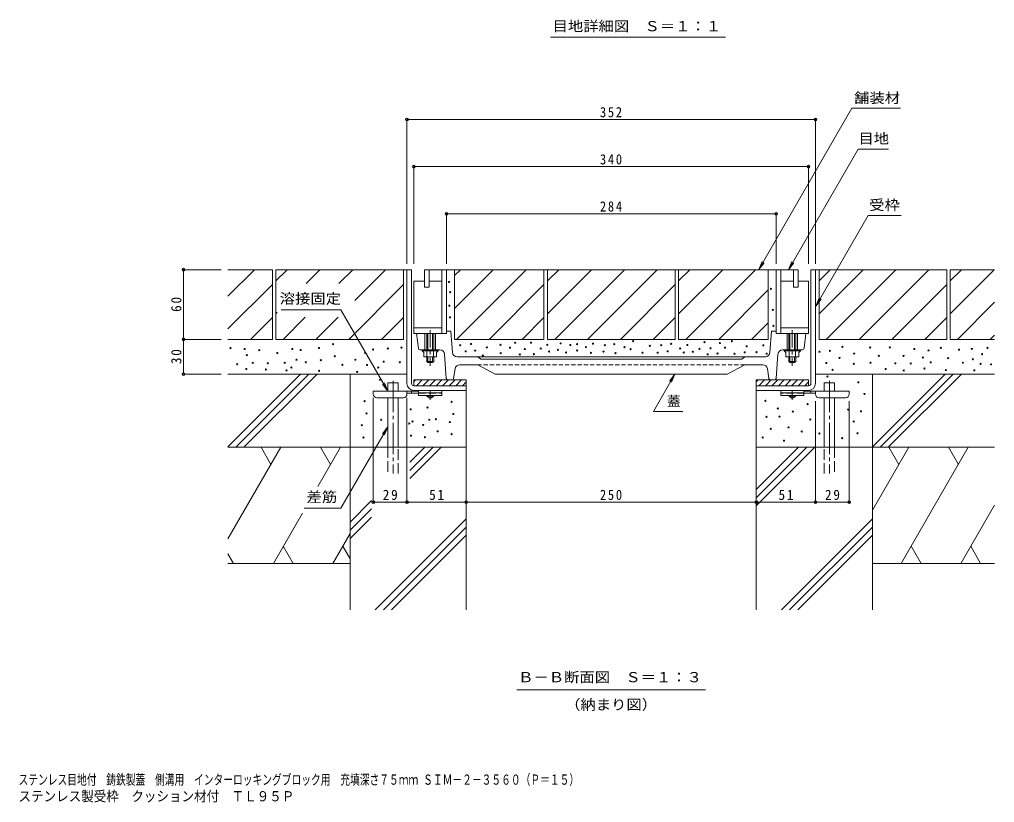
# Model space of a CAD drawing. Units: millimetres at full size, sheet at 1:3. Extents: x -1121 to 1153, y -824 to 816.
# Drawn here: x 192 to 1032, y -824 to -150 of the extents above; entities that cross this region are included whole.
import ezdxf
from ezdxf.enums import TextEntityAlignment as Align

# ---------------------------------------------------------------- set-up
doc = ezdxf.new("R2010")
doc.units = ezdxf.units.MM
doc.header["$LTSCALE"] = 3
doc.header["$PDMODE"] = 32
doc.header["$PDSIZE"] = 2.4
for name, pattern in [('CHAIN1', [8, 5, -1, 1, -1]), ('CHAIN2', [12, 9, -1, 1, -1]), ('DASHED1', [1.8, 1.2, -0.6]), ('DASHED2', [3, 2, -1]), ('DASHED3', [4, 3, -1])]:
    doc.linetypes.add(name, pattern=pattern)
for name, color, linetype, lineweight in [('1-5_1-5ﾚｲﾔ', 2, 'Continuous', 9), ('4-1', 2, 'Continuous', 9), ('4-2', 3, 'Continuous', 9), ('4-4', 7, 'Continuous', 9), ('4-5', 7, 'Continuous', 9), ('4-6', 6, 'Continuous', 5), ('4-9', 3, 'Continuous', 9), ('4-E', 7, 'Continuous', 9), ('F-5_F-5ﾚｲﾔ', 2, 'Continuous', 9)]:
    doc.layers.add(name, color=color, linetype=linetype, lineweight=lineweight)
doc.styles.add('ＭＳ ゴシック', font='')
doc.styles.get('ＭＳ ゴシック').set_extended_font_data('MS Gothic')

msp = doc.modelspace()

# ---------------------------------------------------------------- linework, layer by layer
at = {"layer": '1-5_1-5ﾚｲﾔ', "color": 7}
msp.add_line((800.171, -165.32), (649.236, -165.32), dxfattribs=at)
at = {"layer": '4-1'}
for p, q in [((525.595, -365.465), (529.595, -365.465)), ((525.595, -463.465), (525.595, -365.465)), ((529.595, -463.465), (529.595, -365.465)), ((877.595, -365.465), (873.595, -365.465)), ((873.595, -463.465), (873.595, -365.465)), ((877.595, -463.465), (877.595, -365.465)), ((531.595, -460.465), (531.595, -465.465)), ((576.595, -460.465), (531.595, -460.465)), ((533.062, -460.465), (531.595, -461.932)), ((538.719, -460.465), (533.719, -465.465)), ((544.376, -460.465), (539.376, -465.465)), ((550.033, -460.465), (545.033, -465.465)), ((555.69, -460.465), (550.69, -465.465)), ((561.347, -460.465), (556.347, -465.465)), ((567.003, -460.465), (562.003, -465.465)), ((572.66, -460.465), (567.66, -465.465)), ((576.595, -460.465), (576.595, -469.465)), ((826.595, -460.465), (871.595, -460.465)), ((826.595, -460.465), (826.595, -469.465)), ((828.062, -460.465), (826.595, -461.932)), ((833.719, -460.465), (828.719, -465.465)), ((839.376, -460.465), (834.376, -465.465)), ((845.033, -460.465), (840.033, -465.465)), ((850.69, -460.465), (845.69, -465.465)), ((856.346, -460.465), (851.346, -465.465)), ((862.003, -460.465), (857.003, -465.465)), ((867.66, -460.465), (862.66, -465.465)), ((871.595, -460.465), (871.595, -465.465)), ((531.595, -465.465), (576.595, -465.465)), ((531.595, -469.465), (576.595, -469.465)), ((576.595, -462.187), (573.317, -465.465)), ((871.595, -465.465), (826.595, -465.465)), ((871.626, -469.465), (826.595, -469.465)), ((871.595, -462.187), (868.317, -465.465))]:
    msp.add_line(p, q, dxfattribs=at)
for centre, radius, start, end in [((531.595, -463.465), 6, 180, 270), ((531.595, -463.465), 2, 180, 270), ((871.595, -463.465), 2, 270, 0), ((871.595, -463.465), 6, 270, 0)]:
    msp.add_arc(centre, radius, start, end, dxfattribs=at)
at = {"layer": '4-2'}
for p, q in [((540.595, -380.465), (540.595, -365.465)), ((540.595, -365.465), (862.595, -365.465)), ((544.595, -380.465), (544.595, -365.465)), ((555.595, -420.465), (555.595, -365.465)), ((559.595, -420.465), (559.595, -365.465)), ((843.595, -420.465), (843.595, -365.465)), ((847.595, -420.465), (847.595, -365.465)), ((858.595, -380.465), (858.595, -365.465)), ((862.595, -380.465), (862.595, -365.465)), ((531.595, -375.465), (531.595, -415.465)), ((540.595, -375.465), (531.595, -375.465)), ((555.595, -375.465), (544.595, -375.465)), ((847.595, -375.465), (858.595, -375.465)), ((862.595, -375.465), (871.595, -375.465)), ((871.595, -375.465), (871.595, -415.465)), ((544.595, -380.465), (540.595, -380.465)), ((858.595, -380.465), (862.595, -380.465)), ((555.595, -415.465), (531.595, -415.465)), ((563.465, -418.464), (559.595, -418.464)), ((564.837, -436.764), (563.465, -418.464)), ((838.353, -436.764), (839.725, -418.464)), ((843.595, -418.464), (839.725, -418.464)), ((847.595, -415.465), (871.595, -415.465)), ((535.431, -433.151), (533.845, -420.465)), ((541.095, -420.465), (541.095, -434.465)), ((542.595, -420.465), (542.595, -434.465)), ((543.595, -434.465), (543.595, -420.465)), ((547.595, -434.465), (547.595, -420.465)), ((548.595, -420.465), (548.595, -434.465)), ((550.095, -420.465), (550.095, -434.465)), ((853.095, -420.465), (853.095, -434.465)), ((854.595, -420.465), (854.595, -434.465)), ((855.595, -434.465), (855.595, -420.465)), ((859.595, -434.465), (859.595, -420.465)), ((860.595, -420.465), (860.595, -434.465)), ((862.095, -420.465), (862.095, -434.465)), ((867.759, -433.151), (869.345, -420.465)), ((536.919, -434.465), (554.013, -434.465)), ((538.595, -434.465), (538.595, -435.265)), ((552.595, -435.265), (538.595, -435.265)), ((538.595, -435.265), (540.07, -436.865)), ((542.832, -435.265), (542.832, -440.465)), ((548.357, -435.265), (548.357, -440.465)), ((552.595, -435.265), (551.12, -436.865)), ((552.595, -434.465), (552.595, -435.265)), ((866.271, -434.465), (849.177, -434.465)), ((850.595, -434.465), (850.595, -435.265)), ((850.595, -435.265), (864.595, -435.265)), ((850.595, -435.265), (852.07, -436.865)), ((854.833, -435.265), (854.833, -440.465)), ((860.358, -435.265), (860.358, -440.465)), ((864.595, -435.265), (863.12, -436.865)), ((864.595, -434.465), (864.595, -435.265)), ((540.07, -436.865), (540.07, -440.465)), ((542.595, -440.465), (542.595, -444.465)), ((548.595, -444.465), (542.595, -444.465)), ((543.595, -445.465), (542.595, -444.465)), ((543.595, -445.465), (543.595, -440.465)), ((547.595, -440.465), (547.595, -445.465)), ((548.595, -444.465), (547.595, -445.465)), ((548.595, -440.465), (548.595, -444.465)), ((559.495, -459.071), (558.003, -438.18)), ((834.364, -440.465), (568.826, -440.465)), ((588.821, -442.245), (586.869, -440.684)), ((813.744, -442.465), (589.446, -442.465)), ((814.369, -442.245), (816.321, -440.684)), ((843.694, -459.071), (845.187, -438.18)), ((854.595, -440.465), (854.595, -444.465)), ((854.595, -444.465), (860.595, -444.465)), ((854.595, -444.465), (855.595, -445.465)), ((855.595, -440.465), (855.595, -445.465)), ((859.595, -445.465), (859.595, -440.465)), ((859.595, -445.465), (860.595, -444.465)), ((860.595, -440.465), (860.595, -444.465)), ((863.12, -436.865), (863.12, -440.465)), ((547.595, -445.465), (543.595, -445.465)), ((567.073, -450.856), (565.791, -459.193)), ((571.027, -447.465), (586.595, -447.465)), ((586.595, -447.465), (601.595, -455.465)), ((816.595, -447.465), (801.595, -455.465)), ((816.595, -447.465), (832.163, -447.465)), ((836.117, -450.856), (837.399, -459.193)), ((855.595, -445.465), (859.595, -445.465)), ((564.308, -460.465), (560.992, -460.465)), ((801.595, -455.465), (601.595, -455.465)), ((838.882, -460.464), (842.198, -460.464))]:
    msp.add_line(p, q, dxfattribs=at)
at = {"layer": '4-2', "linetype": 'CHAIN1'}
for p, q in [((545.595, -417.465), (545.595, -448.258)), ((857.595, -417.465), (857.595, -448.258))]:
    msp.add_line(p, q, dxfattribs=at)
at = {"layer": '4-2', "linetype": 'DASHED1'}
msp.add_line((816.595, -447.465), (586.595, -447.465), dxfattribs=at)
at = {"layer": '4-2'}
for points in [[(559.595, -420.465), (531.595, -420.465), (531.595, -415.465)], [(843.595, -420.465), (871.595, -420.465), (871.595, -415.465)], [(551.12, -436.865), (551.12, -440.465), (540.07, -440.465)], [(852.07, -436.865), (852.07, -440.465), (863.12, -440.465)]]:
    msp.add_lwpolyline(points, dxfattribs=at)
for centre, radius, start, end in [((536.919, -432.965), 1.5, 187.12668, 270), ((554.013, -438.465), 4, 4.08583, 90), ((568.826, -436.465), 4, 184.28883, 270), ((834.364, -436.465), 4, 270, 355.71117), ((849.177, -438.465), 4, 90, 175.91417), ((866.271, -432.965), 1.5, 270, 352.87332), ((586.244, -441.464), 1, 51.33894, 90), ((589.446, -441.464), 1, 231.33894, 270), ((813.744, -441.464), 1, 270, 308.66106), ((816.946, -441.464), 1, 90, 128.66106), ((571.027, -451.465), 4, 90, 171.254), ((832.163, -451.465), 4, 8.746, 90), ((560.992, -458.964), 1.5, 184.0858, 270), ((564.308, -458.964), 1.5, 270, 351.25363), ((838.882, -458.964), 1.5, 188.74637, 270), ((842.198, -458.964), 1.5, 270, 355.9142)]:
    msp.add_arc(centre, radius, start, end, dxfattribs=at)
at = {"layer": '4-4'}
for p, q in [((525.595, -235.206), (525.595, -360.465)), ((877.595, -235.206), (877.595, -360.465)), ((525.595, -236.106), (877.595, -236.106)), ((531.595, -275.842), (531.595, -360.465)), ((871.595, -276.742), (531.595, -276.742)), ((871.595, -275.842), (871.595, -360.465)), ((559.595, -316.425), (559.595, -360.465)), ((559.595, -317.325), (843.595, -317.325)), ((843.595, -316.425), (843.595, -360.465)), ((332.229, -365.465), (365.395, -365.465)), ((333.129, -365.465), (333.129, -425.465)), ((332.229, -425.465), (365.395, -425.465)), ((333.129, -425.465), (333.129, -455.465)), ((332.229, -455.465), (365.395, -455.465)), ((496.595, -566.613), (496.595, -475.964)), ((525.595, -566.613), (525.595, -475.964)), ((877.595, -566.613), (877.595, -478.764)), ((906.595, -566.613), (906.595, -478.764)), ((496.595, -565.713), (525.595, -565.713)), ((525.595, -565.713), (576.595, -565.713)), ((576.595, -565.713), (826.595, -565.713)), ((826.595, -565.713), (877.595, -565.713)), ((877.595, -565.713), (906.595, -565.713))]:
    msp.add_line(p, q, dxfattribs=at)
for p in [(525.595, -236.106), (877.595, -236.106), (531.595, -276.742), (871.595, -276.742), (559.595, -317.325), (843.595, -317.325), (333.129, -365.465), (333.129, -425.465), (333.129, -455.465), (496.595, -565.713), (525.595, -565.713), (576.595, -565.713), (826.595, -565.713), (877.595, -565.713), (906.595, -565.713)]:
    msp.add_point(p, dxfattribs=at)
at = {"layer": '4-5'}
for p, q in [((908.999, -226.26), (828.66, -365.41)), ((950.923, -226.26), (908.999, -226.26)), ((940.424, -261.545), (914.423, -261.545)), ((951.42, -318.792), (922.823, -318.792)), ((828.66, -365.41), (831.53, -358.481)), ((828.66, -365.41), (833.226, -359.46)), ((854.424, -365.466), (858.99, -359.516)), ((877.797, -396.779), (882.363, -390.829)), ((468.728, -399.974), (417.061, -399.974)), ((509.136, -469.964), (468.728, -399.974)), ((756.442, -455.465), (737.894, -487.592)), ((756.442, -455.465), (751.877, -461.415)), ((756.442, -455.465), (753.572, -462.394)), ((509.136, -469.964), (504.571, -464.014)), ((509.136, -469.964), (506.266, -463.035)), ((737.894, -487.592), (763.235, -487.592)), ((509.136, -500.851), (468.75, -570.801)), ((509.136, -500.851), (504.571, -506.801)), ((509.136, -500.851), (506.266, -507.78)), ((468.75, -570.801), (437.081, -570.801)), ((620.288, -727.423), (782.902, -727.423))]:
    msp.add_line(p, q, dxfattribs=at)
for points in [[(914.423, -261.545), (854.424, -365.466), (857.294, -358.537)], [(922.823, -318.792), (877.797, -396.779), (880.667, -389.85)]]:
    msp.add_lwpolyline(points, dxfattribs=at)
at = {"layer": '4-6'}
for p, q in [((371.395, -518.027), (433.957, -455.465)), ((525.595, -455.465), (371.395, -455.465)), ((378.028, -518.465), (441.028, -455.465)), ((385.099, -518.465), (448.099, -455.465)), ((476.595, -518.465), (476.595, -455.465)), ((877.595, -455.465), (1031.795, -455.465)), ((926.595, -518.465), (926.595, -455.465)), ((926.595, -518.027), (989.157, -455.465)), ((933.228, -518.465), (996.228, -455.465)), ((940.299, -518.465), (1003.299, -455.465)), ((509.136, -469.964), (509.136, -462.964)), ((576.595, -469.465), (576.595, -658.465)), ((826.595, -469.465), (826.595, -658.465)), ((885.053, -462.964), (894.053, -462.964)), ((885.053, -469.964), (885.053, -462.964)), ((894.053, -469.964), (894.053, -462.964)), ((509.136, -518.465), (509.136, -475.764)), ((518.137, -518.465), (518.137, -475.764)), ((885.053, -518.465), (885.053, -475.764)), ((894.053, -518.465), (894.053, -475.764)), ((416.921, -518.465), (371.395, -597.318)), ((399.874, -518.465), (408.397, -533.228)), ((468.223, -518.465), (448.733, -552.223)), ((451.176, -518.465), (459.699, -533.228)), ((476.595, -518.465), (476.595, -658.465)), ((528.148, -531.274), (540.957, -518.465)), ((528.148, -538.345), (548.028, -518.465)), ((528.148, -545.416), (555.099, -518.465)), ((826.595, -554.845), (862.975, -518.465)), ((826.595, -561.916), (870.046, -518.465)), ((826.595, -568.987), (877.117, -518.465)), ((957.926, -518.465), (926.595, -572.732)), ((926.595, -518.465), (926.595, -658.465)), ((940.879, -518.465), (949.403, -533.228)), ((1009.228, -518.465), (951.493, -618.465)), ((992.181, -518.465), (1000.705, -533.228)), ((476.595, -582.827), (495.028, -564.394)), ((1031.795, -568.236), (1002.796, -618.465)), ((435.475, -575.187), (410.488, -618.465)), ((476.595, -589.898), (495.028, -571.465)), ((476.595, -596.969), (495.028, -578.536)), ((498.237, -658.465), (576.595, -580.107)), ((505.308, -658.465), (576.595, -587.178)), ((848.237, -658.465), (926.595, -580.107)), ((855.308, -658.465), (926.595, -587.178)), ((476.595, -592.822), (461.79, -618.465)), ((512.379, -658.465), (576.595, -594.249)), ((862.379, -658.465), (926.595, -594.249)), ((419.012, -603.701), (427.536, -618.465)), ((470.314, -603.701), (476.595, -614.58)), ((960.017, -603.701), (968.541, -618.465)), ((1011.319, -603.701), (1019.843, -618.465)), ((371.395, -610.084), (376.233, -618.465)), ((476.595, -618.465), (371.395, -618.465)), ((926.595, -618.465), (1031.795, -618.465))]:
    msp.add_line(p, q, dxfattribs=at)
at = {"layer": '4-6', "linetype": 'CHAIN2'}
for p, q in [((513.637, -461.272), (513.637, -541.131)), ((889.553, -461.272), (889.553, -541.131))]:
    msp.add_line(p, q, dxfattribs=at)
at = {"layer": '4-6', "linetype": 'DASHED3'}
for p, q in [((509.136, -518.465), (509.136, -541.131)), ((518.137, -541.131), (518.137, -518.465)), ((885.053, -541.131), (885.053, -518.465)), ((894.053, -518.465), (894.053, -541.131))]:
    msp.add_line(p, q, dxfattribs=at)
at = {"layer": '4-6'}
for points in [[(518.137, -469.964), (518.137, -462.964), (509.136, -462.964)], [(576.595, -518.465), (476.595, -518.465), (371.395, -518.465)], [(826.595, -518.465), (926.595, -518.465), (1031.795, -518.465)]]:
    msp.add_lwpolyline(points, dxfattribs=at)
at = {"layer": '4-9', "color": 4}
for p, q in [((496.595, -472.764), (496.595, -469.964)), ((496.595, -469.964), (535.595, -469.964)), ((525.595, -472.764), (525.595, -469.964)), ((529.595, -471.964), (529.595, -469.964)), ((906.595, -469.964), (867.595, -469.964)), ((873.595, -471.964), (873.595, -469.964)), ((877.595, -472.764), (877.595, -469.964)), ((906.595, -472.764), (906.595, -469.964)), ((522.595, -475.764), (499.595, -475.764)), ((525.59, -471.964), (535.595, -471.964)), ((877.6, -471.964), (867.595, -471.964)), ((880.595, -475.764), (903.595, -475.764))]:
    msp.add_line(p, q, dxfattribs=at)
at = {"layer": '4-9'}
for p, q in [((535.595, -469.465), (555.595, -469.465)), ((535.595, -469.465), (535.595, -473.965)), ((555.595, -469.465), (555.595, -473.965)), ((847.595, -469.465), (847.595, -473.965)), ((867.595, -469.465), (847.595, -469.465)), ((867.595, -469.465), (867.595, -473.965)), ((535.595, -471.465), (555.595, -471.465)), ((535.595, -473.965), (555.595, -473.965)), ((867.595, -471.465), (847.595, -471.465)), ((867.595, -473.965), (847.595, -473.965))]:
    msp.add_line(p, q, dxfattribs=at)
at = {"layer": '4-9', "color": 4, "linetype": 'CHAIN1'}
for p, q in [((545.595, -477.512), (545.595, -469.465)), ((857.595, -477.512), (857.595, -469.465))]:
    msp.add_line(p, q, dxfattribs=at)
at = {"layer": '4-9', "linetype": 'DASHED2'}
for p, q in [((535.595, -471.965), (555.595, -471.965)), ((867.595, -471.965), (847.595, -471.965))]:
    msp.add_line(p, q, dxfattribs=at)
at = {"layer": '4-9', "color": 2}
for p, q in [((542.845, -474.464), (542.845, -473.965)), ((544.595, -475.964), (542.845, -474.464)), ((548.345, -474.464), (542.845, -474.464)), ((546.595, -475.964), (544.595, -475.964)), ((548.345, -474.464), (546.595, -475.964)), ((548.345, -474.464), (548.345, -473.965)), ((854.845, -474.464), (854.845, -473.965)), ((854.845, -474.464), (856.595, -475.964)), ((854.845, -474.464), (860.345, -474.464)), ((856.595, -475.964), (858.595, -475.964)), ((858.595, -475.964), (860.345, -474.464)), ((860.345, -474.464), (860.345, -473.965))]:
    msp.add_line(p, q, dxfattribs=at)
at = {"layer": '4-9', "color": 4}
for centre, start, end in [((499.595, -472.764), 180, 270), ((522.595, -472.764), 270, 0), ((880.595, -472.764), 180, 270), ((903.595, -472.764), 270, 0)]:
    msp.add_arc(centre, 3, start, end, dxfattribs=at)
at = {"layer": '4-E', "color": 2}
for p, q in [((371.395, -365.465), (409.595, -365.465)), ((371.395, -388.258), (394.188, -365.465)), ((409.595, -365.465), (409.595, -425.465)), ((412.595, -375.205), (422.335, -365.465)), ((412.595, -365.465), (522.595, -365.465)), ((412.595, -365.465), (412.595, -425.465)), ((438.651, -377.433), (450.619, -365.465)), ((466.935, -377.433), (478.903, -365.465)), ((480.606, -392.047), (507.188, -365.465)), ((522.595, -365.465), (522.595, -425.465)), ((522.595, -365.465), (525.595, -365.465)), ((566.465, -365.465), (566.465, -425.465)), ((566.465, -365.465), (593.595, -365.465)), ((566.465, -365.465), (618.595, -365.465)), ((566.465, -398.904), (599.904, -365.465)), ((566.465, -370.619), (571.619, -365.465)), ((566.465, -365.465), (643.595, -365.465)), ((568.188, -425.465), (628.188, -365.465)), ((643.595, -365.465), (643.595, -425.465)), ((646.595, -375.205), (656.335, -365.465)), ((646.595, -403.489), (684.619, -365.465)), ((646.595, -365.465), (756.595, -365.465)), ((652.904, -425.465), (712.904, -365.465)), ((681.188, -425.465), (741.188, -365.465)), ((756.595, -365.465), (756.595, -425.465)), ((759.595, -365.465), (759.595, -425.465)), ((759.595, -375.205), (769.335, -365.465)), ((759.595, -403.489), (797.619, -365.465)), ((759.595, -365.465), (836.725, -365.465)), ((765.904, -425.465), (825.904, -365.465)), ((836.725, -365.465), (836.725, -425.465)), ((877.595, -365.465), (990.595, -365.465)), ((880.595, -375.205), (890.335, -365.465)), ((880.595, -403.489), (918.619, -365.465)), ((886.904, -425.465), (946.904, -365.465)), ((915.188, -425.465), (975.188, -365.465)), ((990.595, -365.465), (990.595, -425.465)), ((993.595, -375.205), (1003.335, -365.465)), ((993.595, -365.465), (993.595, -425.465)), ((993.595, -365.465), (1031.795, -365.465)), ((993.595, -403.489), (1031.619, -365.465)), ((371.395, -416.542), (409.595, -378.342)), ((475.472, -425.465), (522.595, -378.342)), ((596.472, -425.465), (643.595, -378.342)), ((709.472, -425.465), (756.595, -378.342)), ((794.188, -425.465), (836.725, -382.927)), ((943.472, -425.465), (990.595, -378.342)), ((999.904, -425.465), (1031.795, -393.573)), ((412.595, -403.489), (413.899, -402.185)), ((390.756, -425.465), (409.595, -406.626)), ((418.903, -425.465), (437.977, -406.392)), ((447.188, -425.465), (466.261, -406.392)), ((503.756, -425.465), (522.595, -406.626)), ((624.756, -425.465), (643.595, -406.626)), ((737.756, -425.465), (756.595, -406.626)), ((822.472, -425.465), (836.725, -411.211)), ((971.756, -425.465), (990.595, -406.626)), ((371.395, -425.465), (409.595, -425.465)), ((412.595, -425.465), (522.595, -425.465)), ((566.465, -425.465), (643.595, -425.465)), ((759.595, -425.465), (836.725, -425.465)), ((993.595, -425.465), (1031.795, -425.465)), ((1028.188, -425.465), (1031.795, -421.858))]:
    msp.add_line(p, q, dxfattribs=at)
for points in [[(646.595, -365.465), (646.595, -425.465), (756.595, -425.465)], [(880.595, -365.465), (880.595, -425.465), (990.595, -425.465)]]:
    msp.add_lwpolyline(points, dxfattribs=at)
at = {"layer": '4-E'}
for centre in [(561.807, -376.017), (562.83, -384.887), (839.222, -381.902), (562.148, -396.488), (840.757, -400.155), (562.66, -406.552), (841.269, -413.803), (618.796, -428.367), (632.515, -428.314), (720.49, -427.109), (781.903, -427.962), (795.242, -428.689), (805.615, -427.109), (373.609, -433.12), (385.721, -433.803), (398.344, -434.826), (413.868, -437.214), (426.833, -433.803), (433.998, -434.656), (449.863, -432.864), (461.93, -429.563), (489.641, -437.052), (496.378, -434.172), (509.073, -433.419), (520.943, -432.58), (571.485, -430.616), (576.136, -435.809), (580.742, -429.497), (584.356, -435.173), (594.39, -432.397), (606.161, -430.179), (614.358, -432.583), (627.19, -433.806), (640.837, -433.307), (646.495, -430.145), (647.993, -435.97), (655.649, -434.472), (657.979, -428.98), (662.639, -436.802), (666.301, -430.311), (672.126, -429.646), (672.292, -435.138), (679.78, -432.14), (684.108, -437.022), (685.883, -429.144), (694.87, -436.023), (696.09, -430.475), (704.19, -429.588), (713.066, -432.251), (718.273, -433.932), (728.508, -437.003), (734.77, -430.993), (741.644, -437.003), (744.714, -430.521), (750.162, -435.758), (753.233, -429.276), (760.912, -433.395), (764.019, -436.774), (767.089, -430.292), (771.838, -436.15), (777.601, -433.682), (787.054, -433.21), (799.617, -432.656), (816.546, -436.677), (818.239, -431.544), (826.769, -436.491), (832.569, -430.691), (881.017, -436.106), (890.029, -435.334), (900.692, -431.94), (924.688, -432.509), (941.634, -432.395), (962.673, -433.76), (974.956, -435.011), (985.533, -432.85), (1001.17, -434.329), (1012.316, -433.76), (1025.735, -432.736), (387.597, -439.091), (420.254, -445.703), (430.416, -443.015), (438.515, -445.268), (451.398, -443.356), (463.466, -440.054), (481.153, -443.044), (505.476, -444.635), (519.386, -445.268), (590.978, -439.391), (606.331, -437.344), (622.79, -438.575), (635.012, -438.3), (705.3, -437.354), (784.633, -438.368), (793.162, -437.685), (807.833, -437.856), (835.449, -437.773), (898.304, -441.493), (910.927, -437.74), (924.916, -445.588), (932.081, -439.674), (953.348, -439.788), (970.066, -441.152), (976.776, -445.246), (991.901, -441.721), (1004.582, -445.588), (1013.112, -442.631), (1021.073, -438.195), (379.238, -446.938), (387.146, -450.974), (392.715, -445.744), (404.122, -451.418), (405.68, -446.085), (421.763, -452.195), (425.98, -449.754), (449.835, -452.527), (469.917, -447.424), (482.688, -453.535), (491.176, -447.544), (500.875, -449.784), (886.931, -445.787), (892.292, -451.782), (910.586, -446.611), (938.012, -451.054), (946.297, -446.156), (953.546, -452.274), (959.603, -446.27), (971.409, -450.61), (989.939, -451.941), (1014.459, -452.163), (1019.822, -446.611), (1028.806, -447.066), (502.41, -460.275), (887.798, -457.524), (914.511, -462.517), (489.142, -478.743), (564.035, -479.242), (834.374, -478.494), (919.753, -472.503), (528.835, -485.733), (543.315, -484.235), (845.109, -484.985), (870.823, -481.24), (905.773, -485.984), (916.757, -487.482), (490.677, -489.234), (503.371, -494.72), (544.85, -494.727), (550.554, -494.221), (565.571, -489.734), (835.373, -492.225), (846.491, -492.064), (858.091, -487.731), (873.069, -494.472), (486.645, -499.464), (527.587, -497.966), (530.371, -496.224), (539.57, -499.214), (562.537, -496.717), (838.946, -502.605), (854.368, -501.274), (910.516, -496.219), (488.18, -509.955), (529.122, -508.457), (541.105, -509.705), (552.09, -504.712), (564.073, -507.209), (832.067, -510.039), (850.374, -512.702), (865.686, -504.824), (880.886, -506.599), (900.525, -510.594), (913.729, -506.377)]:
    msp.add_circle(centre, 0.5, dxfattribs=at)

# ---------------------------------------------------------------- texts
at = {"layer": '1-5_1-5ﾚｲﾔ', "style": 'ＭＳ ゴシック', "width": 1.1}
msp.add_text('目地詳細図\u3000Ｓ＝１：１', height=8.798, dxfattribs=at).set_placement((651.046, -162.741), align=Align.BOTTOM_LEFT)
at = {"layer": '4-4', "color": 2, "char_height": 8.798, "attachment_point": 7, "style": 'ＭＳ ゴシック'}
for s, insert in [('\\T1.27;\\W0.9;352', (691.845, -234.306)), ('\\T1.27;\\W0.9;340', (691.845, -274.942)), ('\\T1.27;\\W0.9;284', (691.845, -315.525)), ('\\T1.27;\\W0.95;29', (504.72, -563.913)), ('\\T1.27;\\W0.95;51', (544.72, -563.913)), ('\\T1.27;\\W0.9;250', (691.845, -563.913)), ('\\T1.27;\\W0.95;51', (845.72, -563.913)), ('\\T1.27;\\W0.95;29', (885.72, -563.913))]:
    msp.add_mtext(s, dxfattribs=dict(at, insert=insert))
at = {"layer": '4-4', "color": 2, "char_height": 8.798, "attachment_point": 7, "rotation": 90, "style": 'ＭＳ ゴシック'}
for s, insert in [('\\T1.27;\\W0.95;60', (331.329, -401.84)), ('\\T1.27;\\W0.95;30', (331.329, -446.84))]:
    msp.add_mtext(s, dxfattribs=dict(at, insert=insert))
at = {"layer": '4-5', "color": 2, "style": 'ＭＳ ゴシック', "width": 1.1}
for s, p in [('舗装材', (910.847, -224.584)), ('目地', (914.562, -259.537)), ('受枠', (923.825, -316.784)), ('溶接固定', (415.942, -397.404)), ('差筋', (439.06, -568.232)), ('Ｂ－Ｂ断面図\u3000Ｓ＝１：３', (621.357, -723.467)), ('（納まり図）', (661.845, -747.146))]:
    msp.add_text(s, height=8.798, dxfattribs=at).set_placement(p, align=Align.BOTTOM_LEFT)
at = {"layer": '4-5', "color": 2, "style": 'ＭＳ ゴシック'}
msp.add_text('蓋', height=8.798, dxfattribs=at).set_placement((749.548, -485.71), align=Align.BOTTOM_LEFT)
at = {"layer": 'F-5_F-5ﾚｲﾔ', "style": 'ＭＳ ゴシック'}
for s, width, p in [('ステンレス目地付\u3000鋳鉄製蓋\u3000側溝用\u3000インターロッキングブロック用\u3000充填深さ７５ｍｍ ＳＩＭ－２－３５６０（Ｐ＝１５）', 0.7, (190.916, -811.723)), ('ステンレス製受枠\u3000クッション材付\u3000ＴＬ９５Ｐ', 0.9, (190.916, -826.038))]:
    msp.add_text(s, height=8.798, dxfattribs=dict(at, width=width)).set_placement(p, align=Align.BOTTOM_LEFT)

doc.saveas('drawing.dxf')
